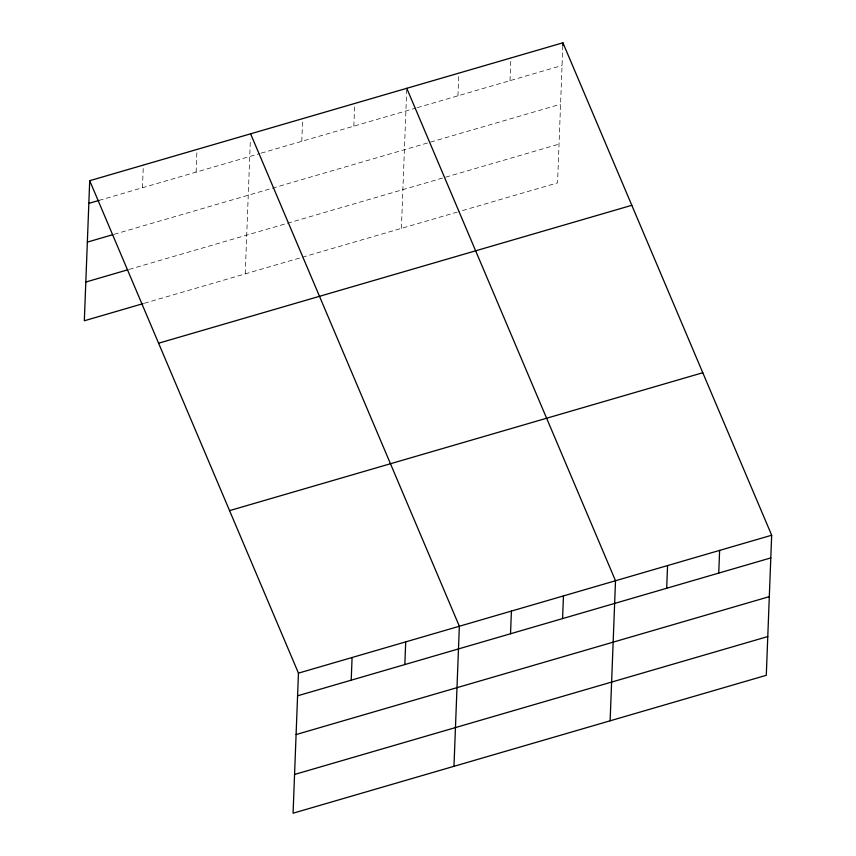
<?xml version="1.0" encoding="UTF-8"?>
<svg xmlns="http://www.w3.org/2000/svg" width="856" height="856" viewBox="0 0 856 856"><rect width="100%" height="100%" fill="white"/><g stroke="black" fill="none" stroke-linecap="round" stroke-linejoin="round"><path stroke-width="0.64" stroke-dasharray="4.28 3.21" d="M142.471 187.742L143.337 165.069M196.099 172.12L196.976 149.436M245.223 273.877L250.401 139.143M301.783 141.326L302.66 118.642M353.838 126.153L354.716 103.48M401.389 228.37L406.718 89.645M457.949 95.819L458.816 73.135M510.005 80.646L510.872 57.973M562.831 45.464L557.545 182.863L458.516 211.721M99.05 200.4L259.892 153.534M261.155 153.16L416.048 108.027M417.321 107.653L562.06 65.484M114.169 234.298L560.573 104.218M129.235 269.373L559.032 144.129M144.343 303.27L301.087 257.603M302.35 257.228L457.243 212.095"/><path stroke-width="1.28" d="M89.709 180.702L298.455 673.137L293.073 813.2L766.291 675.298L771.673 535.235L562.927 42.8L89.709 180.702L84.327 320.765L143.07 303.645M351.217 680.188L352.084 657.504M404.845 664.556L405.712 641.872M453.969 766.313L459.351 626.25L250.605 133.814M510.529 633.761L511.406 611.077M562.831 45.464L562.927 42.8M562.585 618.588L563.451 595.915M610.125 720.806L615.507 580.743L406.76 88.307M666.696 588.254L667.562 565.57M718.751 573.081L719.618 550.408M88.831 203.375L99.05 200.4M87.344 242.109L112.885 234.672M85.814 282.031L127.951 269.747M158.595 343.203L631.814 205.301M229.569 510.625L702.787 372.735M298.455 673.137L771.673 535.235M297.578 695.81L770.807 557.919M296.09 734.555L769.309 596.653M294.56 774.466L767.779 636.564"/></g></svg>
